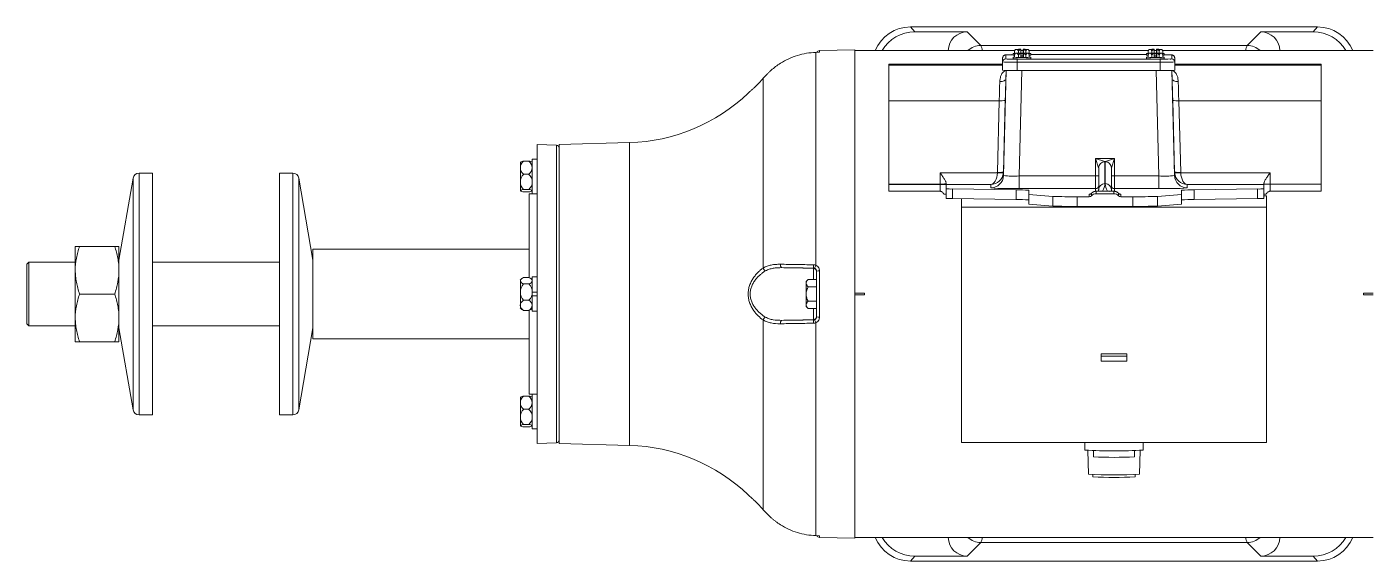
# Paper-space layout '_Top' of a CAD drawing. Header units: inches. Extents: x -21.4 to 21.4, y -5.3 to 5.3.
# Drawn here: x -21.38 to 5.09, y -5.25 to 5.25 of the extents above; entities that cross this region are included whole.
import ezdxf

# ---------------------------------------------------------------- set-up
doc = ezdxf.new("R2010")
doc.units = ezdxf.units.IN
doc.header["$MEASUREMENT"] = 0

psp = doc.layouts.new('_Top')

# ---------------------------------------------------------------- linework, layer by layer
at = {"color": 7, "linetype": 'Continuous', "lineweight": 15}
for p, q in [((-4.003, 5.25), (-3.918, 5.152)), ((4.003, 5.25), (-4.003, 5.25)), ((-3.918, 5.152), (-2.886, 5.152)), ((-2.886, 5.152), (-2.621, 4.886)), ((2.621, 4.886), (2.886, 5.152)), ((3.918, 5.152), (2.886, 5.152)), ((3.918, 5.152), (4.003, 5.25)), ((-5.094, 4.803), (-5.79, 4.785)), ((-5.094, -4.803), (-5.094, 4.803)), ((-1.952, 4.787), (-5.094, 4.787)), ((2.621, 4.886), (-2.621, 4.886)), ((-1.955, 4.781), (-1.952, 4.785)), ((-1.955, 4.781), (-1.955, 4.729)), ((-1.88, 4.778), (-1.88, 4.736)), ((-1.841, 4.81), (-1.835, 4.805)), ((-1.835, 4.801), (-1.835, 4.805)), ((-1.835, 4.731), (-1.835, 4.801)), ((-1.787, 4.787), (-1.835, 4.787)), ((-1.787, 4.81), (-1.787, 4.807)), ((-1.787, 4.81), (-1.781, 4.805)), ((-1.787, 4.807), (-1.787, 4.736)), ((-1.781, 4.801), (-1.781, 4.805)), ((-1.781, 4.801), (-1.781, 4.737)), ((-1.736, 4.778), (-1.736, 4.736)), ((0.673, 4.787), (-1.67, 4.787)), ((-1.667, 4.781), (-1.667, 4.729)), ((0.67, 4.781), (0.673, 4.785)), ((0.67, 4.781), (0.67, 4.729)), ((0.745, 4.778), (0.745, 4.736)), ((0.784, 4.81), (0.79, 4.805)), ((0.79, 4.801), (0.79, 4.805)), ((0.79, 4.731), (0.79, 4.801)), ((0.838, 4.787), (0.79, 4.787)), ((0.838, 4.81), (0.838, 4.807)), ((0.838, 4.81), (0.844, 4.805)), ((0.838, 4.807), (0.838, 4.736)), ((0.844, 4.801), (0.844, 4.805)), ((0.844, 4.801), (0.844, 4.737)), ((0.889, 4.778), (0.889, 4.736)), ((5.094, 4.787), (0.955, 4.787)), ((0.958, 4.781), (0.958, 4.729)), ((-5.79, 4.751), (-5.863, 4.749)), ((-5.863, 0.564), (-5.863, 4.749)), ((-2.19, 4.52), (-4.426, 4.52)), ((-4.426, 2.02), (-4.426, 4.52)), ((-2.19, 4.398), (-2.19, 4.64)), ((-2.13, 4.7), (-2.13, 4.622)), ((-1.985, 4.729), (-1.985, 4.698)), ((-1.985, 4.655), (-1.985, 4.624)), ((-1.941, 4.728), (-1.955, 4.729)), ((-1.955, 4.707), (-1.952, 4.712)), ((-1.955, 4.707), (-1.955, 4.655)), ((-1.88, 4.652), (-1.955, 4.655)), ((-1.904, 4.617), (0.908, 4.617)), ((-1.904, 4.617), (-1.904, 4.392)), ((0.908, 4.556), (-1.904, 4.556)), ((-1.88, 4.704), (-1.88, 4.652)), ((-1.88, 4.652), (-1.736, 4.652)), ((-1.841, 4.737), (-1.835, 4.731)), ((-1.787, 4.736), (-1.835, 4.736)), ((-1.835, 4.728), (-1.835, 4.731)), ((-1.787, 4.731), (-1.835, 4.731)), ((-1.835, 4.657), (-1.835, 4.728)), ((-1.835, 4.726), (-1.787, 4.726)), ((-1.787, 4.663), (-1.835, 4.663)), ((-1.781, 4.657), (-1.835, 4.657)), ((-1.787, 4.737), (-1.787, 4.733)), ((-1.787, 4.737), (-1.781, 4.731)), ((-1.787, 4.736), (-1.787, 4.736)), ((-1.787, 4.733), (-1.787, 4.663)), ((-1.787, 4.663), (-1.781, 4.657)), ((-1.781, 4.728), (-1.781, 4.731)), ((-1.781, 4.728), (-1.781, 4.657)), ((-1.736, 4.704), (-1.736, 4.652)), ((-1.736, 4.652), (-1.667, 4.655)), ((-1.681, 4.728), (-1.667, 4.729)), ((-1.667, 4.707), (-1.667, 4.655)), ((-1.637, 4.698), (-1.637, 4.729)), ((0.64, 4.705), (-1.637, 4.705)), ((-1.637, 4.624), (-1.637, 4.655)), ((0.64, 4.729), (0.64, 4.698)), ((0.64, 4.655), (0.64, 4.624)), ((0.684, 4.728), (0.67, 4.729)), ((0.67, 4.707), (0.673, 4.712)), ((0.67, 4.707), (0.67, 4.655)), ((0.745, 4.652), (0.67, 4.655)), ((0.745, 4.704), (0.745, 4.652)), ((0.745, 4.652), (0.889, 4.652)), ((0.784, 4.737), (0.79, 4.731)), ((0.838, 4.736), (0.79, 4.736)), ((0.79, 4.728), (0.79, 4.731)), ((0.838, 4.731), (0.79, 4.731)), ((0.79, 4.657), (0.79, 4.728)), ((0.79, 4.726), (0.838, 4.726)), ((0.838, 4.663), (0.79, 4.663)), ((0.844, 4.657), (0.79, 4.657)), ((0.838, 4.737), (0.838, 4.733)), ((0.838, 4.737), (0.844, 4.731)), ((0.838, 4.736), (0.838, 4.736)), ((0.838, 4.733), (0.838, 4.663)), ((0.838, 4.663), (0.844, 4.657)), ((0.844, 4.728), (0.844, 4.731)), ((0.844, 4.728), (0.844, 4.657)), ((0.889, 4.704), (0.889, 4.652)), ((0.889, 4.652), (0.958, 4.655)), ((0.908, 4.392), (0.908, 4.617)), ((0.944, 4.728), (0.958, 4.729)), ((0.958, 4.707), (0.958, 4.655)), ((0.988, 4.698), (0.988, 4.729)), ((0.988, 4.624), (0.988, 4.655)), ((1.134, 4.622), (1.134, 4.7)), ((1.194, 4.64), (1.194, 4.398)), ((4.074, 4.52), (1.194, 4.52)), ((4.074, 2.02), (4.074, 4.52)), ((-6.896, 0.511), (-6.896, 4.243)), ((-2.122, 4.394), (-2.126, 4.239)), ((0.908, 4.392), (-1.904, 4.392)), ((1.143, 4.239), (1.139, 4.394)), ((-2.257, 3.8), (-4.426, 3.8)), ((-2.294, 2.392), (-2.257, 3.8)), ((-2.137, 3.804), (-2.174, 2.397)), ((1.191, 2.397), (1.154, 3.804)), ((1.274, 3.8), (1.311, 2.392)), ((4.074, 3.8), (1.274, 3.8)), ((-10.965, 2.926), (-11.345, 2.936)), ((-11.345, -2.936), (-11.345, 2.936)), ((-9.525, 2.976), (-10.907, 2.94)), ((-10.907, -2.94), (-10.907, 2.94)), ((-11.439, 1.97), (-11.439, 2.648)), ((-11.439, 2.648), (-11.345, 2.648)), ((-0.361, 2.018), (-0.361, 2.661)), ((-0.361, 2.661), (-0.302, 2.483)), ((-0.361, 2.661), (-0.183, 2.602)), ((-0.361, 2.661), (0.009, 2.661)), ((-0.17, 2.602), (0.009, 2.661)), ((-0.051, 2.483), (0.009, 2.661)), ((0.009, 2.661), (0.009, 2.018)), ((-11.673, 2.029), (-11.673, 2.591)), ((-11.608, 2.61), (-11.504, 2.61)), ((-3.421, 2.384), (-2.294, 2.384)), ((-3.421, 2.02), (-3.421, 2.384)), ((-2.174, 2.397), (-2.174, 2.328)), ((-0.301, 2.051), (-0.301, 2.481)), ((-0.17, 2.602), (-0.183, 2.602)), ((-0.181, 2.6), (-0.181, 2.17)), ((-0.171, 2.17), (-0.171, 2.6)), ((-0.051, 2.481), (-0.051, 2.051)), ((1.191, 2.328), (1.191, 2.397)), ((1.311, 2.384), (3.069, 2.384)), ((3.069, 2.384), (3.069, 2.02)), ((-19.288, 2.275), (-19.565, 0.662)), ((-18.908, 2.375), (-19.169, 2.375)), ((-18.908, -2.375), (-18.908, 2.375)), ((-16.146, 2.375), (-16.408, 2.375)), ((-16.408, 2.375), (-16.408, -2.375)), ((-15.75, 0.662), (-16.028, 2.275)), ((-11.608, 2.353), (-11.504, 2.353)), ((-4.426, 2.161), (-3.421, 2.161)), ((-3.421, 2.151), (-4.426, 2.151)), ((-3.301, 1.88), (-3.301, 2.179)), ((-2.424, 2.151), (-3.301, 2.151)), ((-2.424, 2.085), (-2.424, 2.151)), ((-1.864, 2.321), (-1.864, 2.072)), ((-1.864, 2.321), (-0.361, 2.321)), ((0.009, 2.321), (0.881, 2.321)), ((0.881, 2.321), (0.881, 2.072)), ((1.441, 2.151), (1.441, 2.085)), ((2.949, 2.151), (1.441, 2.151)), ((2.949, 1.88), (2.949, 2.179)), ((4.074, 2.156), (3.069, 2.156)), ((-11.608, 2.053), (-11.504, 2.053)), ((-11.608, 2.01), (-11.504, 2.01)), ((-11.345, 1.968), (-11.501, 1.968)), ((-11.501, 1.968), (-11.501, 0.32)), ((-11.439, 1.97), (-11.345, 1.97)), ((-3.421, 2.02), (-4.426, 2.02)), ((-1.927, 2.049), (-3.176, 2.065)), ((-3.176, 1.875), (-3.176, 2.065)), ((-3.176, 1.875), (-1.927, 1.859)), ((-3, -2.919), (-3, 1.873)), ((-1.927, 1.859), (-1.927, 2.049)), ((-0.361, 2.072), (-1.864, 2.072)), ((-1.676, 1.768), (-1.676, 2.04)), ((-1.205, 1.919), (-1.676, 1.958)), ((-1.205, 1.729), (-1.205, 1.919)), ((-0.722, 1.721), (-0.722, 1.911)), ((-0.486, 1.911), (-0.722, 1.911)), ((-0.486, 1.911), (-0.486, 1.96)), ((-0.442, 1.931), (-0.442, 1.98)), ((-0.339, 2.019), (-0.354, 2.019)), ((-0.352, 2.019), (-0.352, 1.971)), ((-0.339, 2.019), (-0.352, 2.019)), ((-0.001, 1.971), (-0.352, 1.971)), ((-0.339, 2.019), (-0.339, 2.019)), ((-0.123, 2.021), (-0.23, 2.021)), ((-0.12, 2.021), (-0.088, 2.015)), ((0.001, 2.019), (-0.014, 2.019)), ((-0.001, 2.019), (-0.014, 2.019)), ((-0.014, 2.019), (-0.014, 2.019)), ((-0.001, 1.971), (-0.001, 2.019)), ((0.881, 2.072), (0.009, 2.072)), ((0.089, 1.98), (0.089, 1.931)), ((0.134, 1.96), (0.134, 1.911)), ((0.37, 1.911), (0.134, 1.911)), ((0.37, 1.721), (0.37, 1.911)), ((1.324, 1.958), (0.853, 1.919)), ((0.853, 1.729), (0.853, 1.919)), ((1.324, 1.768), (1.324, 2.04)), ((2.823, 2.065), (1.574, 2.049)), ((1.574, 1.859), (1.574, 2.049)), ((1.574, 1.859), (2.823, 1.875)), ((2.823, 1.875), (2.823, 2.065)), ((2.949, 1.928), (3, 1.928)), ((3, -2.919), (3, 1.928)), ((4.074, 2.02), (3.069, 2.02)), ((3, 1.71), (-3, 1.71)), ((-1.676, 1.768), (-1.205, 1.729)), ((0.37, 1.721), (-0.722, 1.721)), ((0.853, 1.729), (1.324, 1.768)), ((-20.425, 0.937), (-20.425, -0.938)), ((-20.341, 0.937), (-19.649, 0.937)), ((-19.565, 0.937), (-19.565, -0.938)), ((-11.501, 0.879), (-15.75, 0.879)), ((-15.75, -0.879), (-15.75, 0.879)), ((-21.335, 0.625), (-21.375, 0.585)), ((-21.375, -0.585), (-21.375, 0.585)), ((-20.425, 0.625), (-21.335, 0.625)), ((-21.335, 0.625), (-21.335, -0.625)), ((-16.408, 0.625), (-18.908, 0.625)), ((-11.673, -0.281), (-11.673, 0.281)), ((-11.608, 0.322), (-11.504, 0.322)), ((-11.345, 0.34), (-11.439, 0.34)), ((-11.439, -0.34), (-11.439, 0.34)), ((-6.529, 0.518), (-5.906, 0.501)), ((-6.015, 0.285), (-6.053, 0.247)), ((-6.015, 0.285), (-5.848, 0.285)), ((-5.906, 0.285), (-5.906, 0.507)), ((-5.848, -0.447), (-5.848, 0.447)), ((-5.79, 0.453), (-5.79, -0.453)), ((-20.341, 0), (-19.649, 0)), ((-11.608, 0.198), (-11.504, 0.198)), ((-11.439, 0.037), (-11.345, 0.037)), ((-6.053, 0.247), (-6.053, -0.247)), ((-6.015, 0.143), (-5.848, 0.143)), ((-5.094, 0.018), (-4.906, 0.018)), ((-4.906, -0.018), (-4.906, 0.018)), ((4.906, 0.018), (5.094, 0.018)), ((4.906, 0.018), (4.906, -0.018)), ((-11.608, -0.124), (-11.504, -0.124)), ((-11.439, -0.037), (-11.345, -0.037)), ((-6.053, -0.247), (-6.015, -0.285)), ((-6.015, -0.143), (-5.848, -0.143)), ((-5.094, -0.018), (-4.906, -0.018)), ((4.906, -0.018), (5.094, -0.018)), ((-11.608, -0.322), (-11.504, -0.322)), ((-11.501, -0.32), (-11.501, -1.968)), ((-11.439, -0.34), (-11.345, -0.34)), ((-6.896, -4.243), (-6.896, -0.511)), ((-6.529, -0.518), (-5.906, -0.501)), ((-6.015, -0.285), (-5.848, -0.285)), ((-5.906, -0.507), (-5.906, -0.285)), ((-21.375, -0.585), (-21.335, -0.625)), ((-21.335, -0.625), (-20.425, -0.625)), ((-19.565, -0.662), (-19.288, -2.275)), ((-18.908, -0.625), (-16.408, -0.625)), ((-16.028, -2.275), (-15.75, -0.662)), ((-5.863, -4.749), (-5.863, -0.564)), ((-20.341, -0.938), (-19.649, -0.938)), ((-15.75, -0.879), (-11.501, -0.879)), ((0.25, -1.176), (-0.25, -1.176)), ((-0.25, -1.176), (-0.25, -1.319)), ((0.25, -1.222), (-0.25, -1.222)), ((0.25, -1.319), (-0.25, -1.319)), ((0.25, -1.176), (0.25, -1.319)), ((-11.673, -2.591), (-11.673, -2.029)), ((-11.608, -2.01), (-11.504, -2.01)), ((-11.501, -1.968), (-11.345, -1.968)), ((-11.345, -1.97), (-11.439, -1.97)), ((-11.439, -2.648), (-11.439, -1.97)), ((-19.169, -2.375), (-18.908, -2.375)), ((-16.408, -2.375), (-16.146, -2.375)), ((-11.608, -2.267), (-11.504, -2.267)), ((-11.608, -2.567), (-11.504, -2.567)), ((-11.608, -2.61), (-11.504, -2.61)), ((-11.439, -2.648), (-11.345, -2.648)), ((-11.345, -2.936), (-10.965, -2.926)), ((-10.907, -2.94), (-9.525, -2.976)), ((3, -2.919), (-3, -2.919)), ((-0.575, -2.919), (-0.575, -3.069)), ((-0.515, -3.075), (-0.5, -3.542)), ((-0.405, -3.078), (-0.405, -3.199)), ((0.405, -3.199), (0.405, -3.078)), ((0.5, -3.542), (0.515, -3.075)), ((0.575, -3.069), (0.575, -2.919)), ((-0.415, -3.548), (-0.415, -3.592)), ((0.415, -3.592), (0.415, -3.548)), ((-5.863, -4.749), (-5.79, -4.751)), ((-5.79, -4.785), (-5.094, -4.803)), ((-5.094, -4.787), (5.094, -4.787)), ((-2.621, -4.886), (-2.886, -5.152)), ((2.621, -4.886), (-2.621, -4.886)), ((2.886, -5.152), (2.621, -4.886)), ((-3.918, -5.152), (-4.003, -5.25)), ((4.003, -5.25), (-4.003, -5.25)), ((-3.918, -5.152), (-2.886, -5.152)), ((3.918, -5.152), (2.886, -5.152)), ((4.003, -5.25), (3.918, -5.152))]:
    psp.add_line(p, q, dxfattribs=at)
at = {"color": 8, "linetype": 'Continuous', "lineweight": 15}
for p, q in [((-5.79, 4.785), (-5.79, 4.751)), ((-2.19, 4.52), (-4.426, 4.52)), ((-2.19, 4.5), (-4.426, 4.5)), ((0.64, 4.705), (-1.637, 4.705)), ((4.074, 4.52), (1.194, 4.52)), ((4.074, 4.5), (1.194, 4.5)), ((-2.174, 2.328), (-2.12, 4.394)), ((-1.81, 4.392), (-1.864, 2.321)), ((0.881, 2.321), (0.827, 4.392)), ((1.137, 4.394), (1.191, 2.328)), ((-10.965, -2.926), (-10.965, 2.926)), ((-9.525, -2.976), (-9.525, 2.976)), ((-19.288, -2.275), (-19.288, 2.275)), ((-19.169, -2.375), (-19.169, 2.375)), ((-16.146, 2.375), (-16.146, -2.375)), ((-16.028, 2.275), (-16.028, -2.275)), ((-0.128, 2.024), (-0.119, 2.023)), ((-5.79, -4.751), (-5.79, -4.785))]:
    psp.add_line(p, q, dxfattribs=at)
at = {"color": 7, "linetype": 'Continuous', "lineweight": 15, "flags": 128}
for points in [[(-1.921, 4.809), (-1.927, 4.809), (-1.932, 4.808), (-1.935, 4.808), (-1.936, 4.808), (-1.934, 4.807), (-1.931, 4.807), (-1.925, 4.806), (-1.918, 4.806)], [(-1.701, 4.806), (-1.694, 4.807), (-1.69, 4.807), (-1.687, 4.807), (-1.686, 4.808), (-1.687, 4.808), (-1.691, 4.808), (-1.697, 4.809), (-1.704, 4.809)], [(0.704, 4.809), (0.698, 4.809), (0.693, 4.808), (0.69, 4.808), (0.689, 4.808), (0.691, 4.807), (0.694, 4.807), (0.7, 4.806), (0.707, 4.806)], [(0.924, 4.806), (0.931, 4.807), (0.935, 4.807), (0.938, 4.807), (0.939, 4.808), (0.938, 4.808), (0.934, 4.808), (0.928, 4.809), (0.921, 4.809)], [(-2.19, 4.64), (-2.189, 4.651), (-2.188, 4.655)], [(-1.942, 4.726), (-1.955, 4.726), (-1.977, 4.727), (-1.985, 4.728), (-1.979, 4.73), (-1.959, 4.731), (-1.955, 4.731)], [(-1.637, 4.655), (-1.643, 4.654), (-1.663, 4.653), (-1.694, 4.652), (-1.735, 4.652), (-1.782, 4.651), (-1.832, 4.651), (-1.88, 4.651), (-1.922, 4.652), (-1.955, 4.653), (-1.977, 4.654), (-1.985, 4.655), (-1.979, 4.656), (-1.959, 4.657), (-1.955, 4.657)], [(-1.921, 4.735), (-1.927, 4.735), (-1.932, 4.735), (-1.935, 4.734), (-1.936, 4.734), (-1.934, 4.734), (-1.931, 4.733), (-1.925, 4.733), (-1.918, 4.733)], [(-1.787, 4.725), (-1.832, 4.725), (-1.835, 4.725)], [(-1.787, 4.694), (-1.832, 4.694), (-1.835, 4.694)], [(-1.701, 4.733), (-1.694, 4.733), (-1.69, 4.733), (-1.687, 4.734), (-1.686, 4.734), (-1.687, 4.734), (-1.691, 4.735), (-1.697, 4.735), (-1.704, 4.735)], [(-1.667, 4.731), (-1.645, 4.73), (-1.637, 4.729)], [(-1.667, 4.657), (-1.645, 4.656), (-1.637, 4.655)], [(0.683, 4.726), (0.67, 4.726), (0.648, 4.727), (0.64, 4.728), (0.646, 4.73), (0.666, 4.731), (0.67, 4.731)], [(0.988, 4.655), (0.982, 4.654), (0.962, 4.653), (0.931, 4.652), (0.89, 4.652), (0.843, 4.651), (0.793, 4.651), (0.745, 4.651), (0.703, 4.652), (0.67, 4.653), (0.648, 4.654), (0.64, 4.655), (0.646, 4.656), (0.666, 4.657), (0.67, 4.657)], [(0.704, 4.735), (0.698, 4.735), (0.693, 4.735), (0.69, 4.734), (0.689, 4.734), (0.691, 4.734), (0.694, 4.733), (0.7, 4.733), (0.707, 4.733)], [(0.838, 4.725), (0.793, 4.725), (0.79, 4.725)], [(0.838, 4.694), (0.793, 4.694), (0.79, 4.694)], [(0.924, 4.733), (0.931, 4.733), (0.935, 4.733), (0.938, 4.734), (0.939, 4.734), (0.938, 4.734), (0.934, 4.735), (0.928, 4.735), (0.921, 4.735)], [(0.958, 4.731), (0.98, 4.73), (0.988, 4.729)], [(0.958, 4.657), (0.98, 4.656), (0.988, 4.655)], [(-2.126, 4.239), (-2.128, 4.226), (-2.136, 4.213), (-2.147, 4.202), (-2.162, 4.192), (-2.18, 4.184), (-2.2, 4.178), (-2.223, 4.175), (-2.246, 4.174)], [(-2.126, 4.239), (-2.128, 4.139), (-2.131, 4.032), (-2.134, 3.919), (-2.137, 3.804)], [(1.154, 3.804), (1.151, 3.919), (1.148, 4.032), (1.146, 4.139), (1.143, 4.239)], [(1.143, 4.239), (1.146, 4.226), (1.153, 4.213), (1.164, 4.202), (1.179, 4.192), (1.197, 4.184), (1.217, 4.178), (1.24, 4.175), (1.263, 4.174)], [(-2.257, 3.8), (-2.253, 3.931), (-2.249, 4.058), (-2.246, 4.174)], [(1.263, 4.174), (1.266, 4.058), (1.27, 3.931), (1.274, 3.8)], [(-2.294, 2.384), (-2.299, 2.339), (-2.307, 2.295), (-2.32, 2.255), (-2.336, 2.22), (-2.355, 2.191), (-2.377, 2.17), (-2.4, 2.156), (-2.424, 2.151)], [(1.311, 2.384), (1.316, 2.339), (1.324, 2.295), (1.337, 2.255), (1.353, 2.22), (1.372, 2.191), (1.394, 2.17), (1.417, 2.156), (1.441, 2.151)], [(-6.559, 0.584), (-6.559, 0.572), (-6.558, 0.56), (-6.555, 0.548), (-6.552, 0.538), (-6.547, 0.53), (-6.541, 0.524), (-6.535, 0.519), (-6.529, 0.518)], [(-6.529, -0.518), (-6.535, -0.519), (-6.541, -0.524), (-6.547, -0.53), (-6.552, -0.538), (-6.555, -0.548), (-6.558, -0.56), (-6.559, -0.572), (-6.559, -0.584)]]:
    psp.add_lwpolyline(points, dxfattribs=at)
at = {"color": 8, "linetype": 'Continuous', "lineweight": 15, "flags": 128}
psp.add_lwpolyline([(-0.248, 2.022), (-0.238, 2.023), (-0.225, 2.024)], dxfattribs=at)
at = {"color": 7, "linetype": 'Continuous', "lineweight": 15}
for centre, radius, start, end in [((-4.004, 4.504), 0.746, 89.9455, 157.7361), ((-3.919, 4.405), 0.746, 89.9441, 149.2849), ((-2.887, 4.779), 0.373, 89.9242, 178.7723), ((2.887, 4.779), 0.373, 1.2277, 90.0758), ((3.919, 4.405), 0.746, 30.7151, 90.0559), ((4.004, 4.504), 0.746, 22.262, 90.0563), ((-5.788, 4.725), 0.06, 91.5, 155.7356), ((-1.915, 4.761), 0.0448, 94.0014, 154.7915), ((-1.811, 4.698), 0.167, 138.6402, 148.2078), ((-1.836, 2.147), 2.663, 90.0985, 91.8185), ((-1.925, 4.758), 0.0491, 24.3432, 81.4406), ((-1.832, 7.747), 2.942, 268.3216, 269.9291), ((-1.808, 4.695), 0.11, 104.2353, 131.0178), ((-1.79, 1.868), 2.942, 88.3216, 89.9291), ((-1.786, 7.468), 2.663, 270.0985, 271.8185), ((-1.808, 4.695), 0.11, 49.0147, 75.8179), ((-1.693, 4.761), 0.0461, 100.1319, 158.361), ((-1.705, 4.765), 0.0416, 22.3482, 84.8409), ((-1.811, 4.698), 0.167, 30.4209, 41.3598), ((0.71, 4.761), 0.0448, 94.0014, 154.7915), ((0.814, 4.698), 0.167, 138.6402, 148.2078), ((0.789, 2.147), 2.663, 90.0985, 91.8185), ((0.7, 4.758), 0.0491, 24.3432, 81.4406), ((0.793, 7.747), 2.942, 268.3216, 269.9291), ((0.817, 4.695), 0.11, 104.2353, 131.0178), ((0.835, 1.868), 2.942, 88.3216, 89.9291), ((0.839, 7.468), 2.663, 270.0985, 271.8185), ((0.817, 4.695), 0.11, 49.0147, 75.8179), ((0.932, 4.761), 0.0461, 100.1319, 158.361), ((0.92, 4.765), 0.0416, 22.3482, 84.8409), ((0.814, 4.698), 0.167, 30.4209, 41.3598), ((-2.13, 4.562), 0.06, 89.9932, 179.9932), ((-1.976, 7.838), 3.283, 266.2535, 271.2472), ((-1.918, 11.948), 7.331, 268.8078, 270.1023), ((-1.964, 4.779), 0.084, 255.7098, 276.1205), ((-1.811, 7.671), 3.052, 266.7314, 273.2686), ((-1.915, 4.688), 0.0448, 94.0014, 154.7915), ((-1.811, 4.624), 0.167, 138.6402, 148.2078), ((-1.836, 2.073), 2.663, 90.0985, 91.8185), ((-1.925, 4.684), 0.0491, 24.3432, 81.4406), ((-1.832, 7.673), 2.942, 268.3216, 269.9291), ((-1.808, 4.621), 0.11, 104.2353, 131.0178), ((-1.79, 1.795), 2.942, 88.3216, 89.9291), ((-1.786, 7.394), 2.663, 270.0985, 271.8185), ((-1.808, 4.621), 0.11, 49.0147, 75.8179), ((-1.693, 4.687), 0.0461, 100.1319, 158.361), ((-1.705, 4.691), 0.0416, 22.3482, 84.8409), ((-1.811, 4.624), 0.167, 30.4209, 41.3598), ((-1.676, 5.013), 0.287, 269.2181, 277.7061), ((-1.669, 4.932), 0.237, 270.4761, 277.6936), ((0.661, 4.779), 0.084, 255.7098, 276.1205), ((0.814, 7.671), 3.052, 266.7314, 273.2686), ((0.71, 4.688), 0.0448, 94.0014, 154.7915), ((0.814, 4.624), 0.167, 138.6402, 148.2078), ((0.789, 2.073), 2.663, 90.0985, 91.8185), ((0.7, 4.684), 0.0491, 24.3432, 81.4406), ((0.793, 7.673), 2.942, 268.3216, 269.9291), ((0.817, 4.621), 0.11, 104.2353, 131.0178), ((0.835, 1.795), 2.942, 88.3216, 89.9291), ((0.839, 7.394), 2.663, 270.0985, 271.8185), ((0.817, 4.621), 0.11, 49.0147, 75.8179), ((0.932, 4.687), 0.0461, 100.1319, 158.361), ((0.934, 10.253), 5.636, 269.7346, 271.7565), ((0.979, 7.838), 3.283, 268.7528, 273.7465), ((0.92, 4.691), 0.0416, 22.3482, 84.8409), ((0.814, 4.624), 0.167, 30.4209, 41.3598), ((0.949, 5.013), 0.287, 269.2181, 277.7061), ((0.956, 4.932), 0.237, 270.4761, 277.6936), ((1.134, 4.64), 0.06, 0.0068, 90.0068), ((1.134, 4.562), 0.06, 0.0068, 90.0068), ((-1.976, 7.674), 3.283, 266.2535, 271.2472), ((0.979, 7.674), 3.283, 268.7528, 273.7465), ((-9.617, 6.475), 3.5, 271.5, 313.822), ((-2.215, 4.263), 0.465, 264.8345, 279.6606), ((1.232, 4.263), 0.465, 260.3394, 275.1655), ((-10.967, 2.866), 0.06, 0, 88.5), ((-11.505, 2.477), 0.168, 127.7187, 178.5003), ((-11.439, 2.31), 0.366, 129.2258, 129.8306), ((-11.505, 2.486), 0.168, 181.4997, 232.2813), ((-11.605, 2.472), 0.138, 91.2885, 118.2756), ((-11.607, 2.477), 0.168, 1.4997, 52.2813), ((-11.507, 2.472), 0.138, 61.7244, 88.7115), ((-11.607, 2.486), 0.168, 307.7187, 358.5003), ((-11.673, 2.31), 0.366, 50.1694, 50.7742), ((-2.252, 2.856), 0.465, 264.8345, 279.6606), ((-2.424, 2.396), 0.13, 355.0083, 358.5025), ((-2.225, 2.845), 0.466, 261.3754, 276.1253), ((-2.424, 2.404), 0.25, 355.0038, 358.5011), ((-0.181, 2.481), 0.121, 90.8362, 179.1632), ((-0.309, 2.481), 0.00714, 0.1792, 18.9252), ((-0.182, 2.48), 0.12, 89.8297, 179.8287), ((-0.185, 2.6), 0.00318, 4.1403, 50.6503), ((-0.168, 2.6), 0.00318, 129.3497, 175.8597), ((-0.171, 2.48), 0.12, 0.1713, 90.1703), ((-0.172, 2.481), 0.121, 0.8368, 89.1638), ((-0.044, 2.481), 0.00714, 161.0748, 179.8208), ((1.441, 2.404), 0.25, 181.4989, 184.9962), ((1.269, 2.856), 0.465, 260.3394, 275.1655), ((1.242, 2.845), 0.466, 263.8747, 278.6246), ((1.441, 2.396), 0.13, 181.4975, 184.9917), ((-19.169, 2.255), 0.12, 90, 170.2382), ((-16.146, 2.255), 0.12, 9.7618, 90), ((-11.465, 2.201), 0.208, 133.3885, 179.5925), ((-11.465, 2.204), 0.208, 180.4075, 226.6115), ((-11.647, 2.201), 0.208, 0.4075, 46.6115), ((-11.647, 2.204), 0.208, 313.3885, 359.5925), ((-3.392, 2.626), 0.466, 266.321, 281.1632), ((-3.391, 0.773), 1.378, 86.2535, 91.2472), ((-2.427, 2.404), 0.253, 270.7616, 354.9275), ((-2.424, 2.335), 0.25, 269.9934, 358.4929), ((-1.98, 4.128), 1.811, 263.8403, 273.6605), ((-0.346, 5.758), 3.437, 269.7499, 270.7502), ((-0.361, 2.132), 0.06, 269.9932, 359.9932), ((-0.182, 2.05), 0.12, 89.8297, 179.8287), ((-0.441, 2.168), 0.26, 326.4086, 0.577), ((0.088, 2.168), 0.26, 179.423, 213.5914), ((-0.171, 2.05), 0.12, 0.1713, 90.1703), ((-0.006, 5.758), 3.437, 269.2498, 270.2501), ((0.009, 2.132), 0.06, 180.0068, 270.0068), ((0.997, 4.128), 1.811, 266.3395, 276.1597), ((1.441, 2.335), 0.25, 181.5071, 270.0066), ((1.444, 2.404), 0.253, 185.0725, 269.2384), ((3.039, 3.532), 1.376, 266.2494, 271.2486), ((-11.614, 1.961), 0.0918, 86.146, 130.057), ((-11.614, 2.102), 0.0918, 229.943, 273.854), ((-11.439, 2.31), 0.366, 230.1694, 230.7742), ((-11.498, 1.961), 0.0918, 49.943, 93.854), ((-11.498, 2.102), 0.0918, 266.146, 310.057), ((-11.673, 2.31), 0.366, 309.2258, 309.8306), ((-3.339, 1.623), 0.342, 83.6315, 91.1597), ((-3.198, 3.152), 1.088, 264.5375, 271.1387), ((-3.198, 2.963), 1.088, 264.5375, 271.1387), ((-2.004, 8.496), 6.425, 266.253, 271.2478), ((-1.884, -0.126), 2.175, 84.5375, 91.1387), ((-1.884, -0.316), 2.175, 84.5375, 91.1387), ((-0.805, 11.401), 9.49, 267.5828, 270.4993), ((-0.486, 2.02), 0.06, 269.9986, 318.1809), ((-0.486, 1.971), 0.06, 269.9986, 318.1809), ((-0.352, 1.851), 0.12, 89.9986, 138.1809), ((-0.001, 1.851), 0.12, 41.8191, 90.0014), ((0.134, 2.02), 0.06, 221.8191, 270.0014), ((0.134, 1.971), 0.06, 221.8191, 270.0014), ((0.452, 11.401), 9.49, 269.5007, 272.4172), ((1.021, 8.496), 6.425, 268.7522, 273.747), ((1.531, -0.126), 2.175, 88.8613, 95.4625), ((1.531, -0.316), 2.175, 88.8613, 95.4625), ((2.845, 3.152), 1.088, 268.8613, 275.4625), ((2.845, 2.963), 1.088, 268.8613, 275.4625), ((2.987, 1.623), 0.342, 88.8403, 96.3685), ((-0.805, 11.211), 9.49, 267.5828, 270.4993), ((0.452, 11.211), 9.49, 269.5007, 272.4172), ((-5.613, 0.549), 0.297, 175.1911, 188.1931), ((-5.632, 0.449), 0.259, 153.4461, 168.1118), ((-11.591, 0.239), 0.0846, 101.4229, 165.6252), ((-11.439, 0), 0.366, 123.8084, 129.8306), ((-11.521, 0.239), 0.0846, 14.3748, 78.5771), ((-11.673, 0), 0.366, 50.1694, 56.1916), ((-6.818, 0.527), 0.0795, 191.6283, 245.6606), ((-5.908, 0.441), 0.06, 0.0095, 88.5102), ((-5.804, 0.295), 0.158, 84.8363, 106.2577), ((-11.591, 0.281), 0.0846, 194.3748, 258.5771), ((-11.442, 0.037), 0.231, 135.8891, 179.9595), ((-11.442, 0.037), 0.231, 180.0405, 224.1109), ((-11.521, 0.281), 0.0846, 281.4229, 345.6252), ((-11.67, 0.037), 0.231, 0.0405, 44.1109), ((-11.67, 0.037), 0.231, 315.8891, 359.9595), ((-11.551, -0.232), 0.123, 117.7085, 175.4692), ((-11.551, -0.213), 0.123, 184.5308, 242.2915), ((-11.561, -0.232), 0.123, 4.5308, 62.2915), ((-11.561, -0.213), 0.123, 297.7085, 355.4692), ((-11.439, 0), 0.366, 230.1694, 236.1916), ((-11.543, -0.152), 0.182, 236.8188, 249.0125), ((-11.569, -0.152), 0.182, 290.9875, 303.1812), ((-11.673, 0), 0.366, 303.8084, 309.8306), ((-6.818, -0.527), 0.0795, 114.3394, 168.3717), ((-5.613, -0.549), 0.297, 171.8069, 184.8089), ((-5.908, -0.441), 0.06, 271.4898, 359.9905), ((-5.632, -0.449), 0.259, 191.8882, 206.5539), ((-5.804, -0.295), 0.158, 253.7423, 275.1637), ((-11.505, -2.143), 0.168, 127.7187, 178.5003), ((-11.439, -2.31), 0.366, 129.2258, 129.8306), ((-11.605, -2.148), 0.138, 91.2885, 118.2756), ((-11.607, -2.143), 0.168, 1.4997, 52.2813), ((-11.507, -2.148), 0.138, 61.7244, 88.7115), ((-11.673, -2.31), 0.366, 50.1694, 50.7742), ((-19.169, -2.255), 0.12, 189.7618, 270), ((-16.146, -2.255), 0.12, 270, 350.2382), ((-11.505, -2.134), 0.168, 181.4997, 232.2813), ((-11.465, -2.419), 0.208, 133.3885, 179.5925), ((-11.607, -2.134), 0.168, 307.7187, 358.5003), ((-11.647, -2.419), 0.208, 0.4075, 46.6115), ((-11.465, -2.416), 0.208, 180.4075, 226.6115), ((-11.614, -2.659), 0.0918, 86.146, 130.057), ((-11.614, -2.518), 0.0918, 229.943, 273.854), ((-11.439, -2.31), 0.366, 230.1694, 230.7742), ((-11.647, -2.416), 0.208, 313.3885, 359.5925), ((-11.498, -2.659), 0.0918, 49.943, 93.854), ((-11.498, -2.518), 0.0918, 266.146, 310.057), ((-11.673, -2.31), 0.366, 309.2258, 309.8306), ((-10.967, -2.866), 0.06, 271.5, 0), ((-9.617, -6.475), 3.5, 46.1779, 88.5), ((0, 7.532), 10.617, 266.8954, 273.1046), ((0, 4.048), 7.259, 266.8014, 273.1986), ((0, 5.254), 8.811, 266.7472, 273.2536), ((0, 3.367), 6.972, 266.5874, 273.4126), ((-5.788, -4.725), 0.06, 203.9422, 268.5), ((-4.004, -4.504), 0.746, 202.262, 270.0563), ((-3.919, -4.405), 0.746, 210.7151, 270.0559), ((-2.887, -4.779), 0.373, 181.2277, 270.0758), ((2.887, -4.779), 0.373, 269.9242, 358.7723), ((3.919, -4.405), 0.746, 269.9441, 329.2849), ((4.004, -4.504), 0.746, 269.9455, 337.7361)]:
    psp.add_arc(centre, radius, start, end, dxfattribs=at)
at = {"color": 8, "linetype": 'Continuous', "lineweight": 15}
for centre, radius, start, end in [((-2.618, 4.51), 0.376, 90.4848, 132.6585), ((-2.891, 4.748), 0.304, 7.2962, 27.0694), ((2.891, 4.748), 0.304, 152.9306, 172.7038), ((2.618, 4.51), 0.376, 47.3415, 89.5152), ((-2.13, 4.64), 0.06, 89.9959, 165.3191), ((-2.014, 3.311), 1.394, 88.8197, 94.807), ((-2.077, 5.038), 0.42, 262.6887, 270.9528), ((1.001, 2.798), 1.906, 86.0063, 90.3416), ((1.107, 4.77), 0.151, 269.752, 280.1156), ((-0.478, 1.914), 0.0469, 90.9997, 100.6608), ((-0.479, 2.051), 0.178, 349.8241, 0.0779), ((0.126, 2.051), 0.178, 179.9224, 190.155), ((0.125, 1.913), 0.0481, 79.4028, 89.1382), ((-2.618, -4.51), 0.376, 227.3415, 269.5152), ((-2.891, -4.748), 0.304, 332.9306, 352.7038), ((2.891, -4.748), 0.304, 187.2962, 207.0694), ((2.618, -4.51), 0.376, 270.4848, 312.6585)]:
    psp.add_arc(centre, radius, start, end, dxfattribs=at)
at = {"color": 7, "linetype": 'Continuous', "lineweight": 15}
for points, knots in [([(-6.559, 4.535), (-6.624, 4.494), (-6.684, 4.449), (-6.755, 4.387), (-6.769, 4.375), (-6.796, 4.349), (-6.809, 4.336), (-6.848, 4.297), (-6.873, 4.27), (-6.896, 4.243)], [0, 0, 0, 0, 0.5, 0.5, 0.625, 0.625, 0.75, 0.75, 1, 1, 1, 1]), ([(-5.863, 4.749), (-5.925, 4.747), (-5.986, 4.741), (-6.106, 4.721), (-6.165, 4.707), (-6.282, 4.672), (-6.34, 4.65), (-6.453, 4.598), (-6.507, 4.568), (-6.559, 4.535)], [0, 0, 0, 0, 0.25, 0.25, 0.5, 0.5, 0.75, 0.75, 1, 1, 1, 1]), ([(-1.985, 4.704), (-2.001, 4.704), (-2.033, 4.704), (-2.074, 4.703), (-2.106, 4.702), (-2.125, 4.701), (-2.135, 4.7), (-2.144, 4.699), (-2.155, 4.695), (-2.168, 4.687), (-2.182, 4.674), (-2.186, 4.661), (-2.188, 4.655)], [0, 0, 0, 0, 0.159766, 0.323271, 0.487717, 0.655194, 0.751782, 0.793256, 0.829711, 0.876208, 0.93925, 1, 1, 1, 1]), ([(1.194, 4.64), (1.193, 4.648), (1.191, 4.662), (1.181, 4.678), (1.17, 4.688), (1.16, 4.694), (1.151, 4.697), (1.145, 4.699), (1.139, 4.7), (1.132, 4.701), (1.119, 4.702), (1.093, 4.703), (1.056, 4.703), (1.02, 4.704), (0.996, 4.704), (0.989, 4.704)], [0, 0, 0, 0, 0.070377, 0.121779, 0.16506, 0.201884, 0.231663, 0.256207, 0.285473, 0.340651, 0.465776, 0.618965, 0.780726, 0.938649, 1, 1, 1, 1]), ([(-6.896, 4.243), (-6.924, 4.211), (-6.981, 4.146), (-7.053, 4.075), (-7.109, 4.023), (-7.157, 3.981), (-7.186, 3.956), (-7.195, 3.948), (-7.194, 3.95), (-7.194, 3.95)], [0, 0, 0, 0, 0.20313, 0.412249, 0.542611, 0.675719, 0.881655, 0.984373, 1, 1, 1, 1]), ([(-3.301, 2.179), (-3.301, 2.185), (-3.303, 2.191), (-3.307, 2.205), (-3.31, 2.212), (-3.318, 2.228), (-3.323, 2.236), (-3.333, 2.253), (-3.338, 2.262), (-3.355, 2.289), (-3.368, 2.307), (-3.388, 2.336), (-3.394, 2.345), (-3.404, 2.36), (-3.408, 2.365), (-3.415, 2.375), (-3.418, 2.38), (-3.421, 2.384)], [0, 0, 0, 0, 0.125, 0.125, 0.25, 0.25, 0.375, 0.375, 0.5, 0.5, 0.75, 0.75, 0.875, 0.875, 0.9375, 0.9375, 1, 1, 1, 1]), ([(2.949, 2.179), (2.949, 2.185), (2.95, 2.191), (2.954, 2.205), (2.958, 2.212), (2.965, 2.228), (2.97, 2.236), (2.98, 2.253), (2.985, 2.262), (3.003, 2.289), (3.015, 2.307), (3.035, 2.336), (3.041, 2.345), (3.052, 2.36), (3.055, 2.365), (3.062, 2.375), (3.065, 2.38), (3.069, 2.384)], [0, 0, 0, 0, 0.125, 0.125, 0.25, 0.25, 0.375, 0.375, 0.5, 0.5, 0.75, 0.75, 0.875, 0.875, 0.9375, 0.9375, 1, 1, 1, 1]), ([(-3.346, 1.965), (-3.35, 1.972), (-3.355, 1.979), (-3.365, 1.991), (-3.37, 1.997), (-3.379, 2.005), (-3.383, 2.007), (-3.389, 2.012), (-3.393, 2.014), (-3.401, 2.017), (-3.405, 2.018), (-3.413, 2.02), (-3.417, 2.02), (-3.421, 2.02)], [0, 0, 0, 0, 0.25, 0.25, 0.5, 0.5, 0.625, 0.625, 0.75, 0.75, 0.875, 0.875, 1, 1, 1, 1]), ([(-0.444, 1.978), (-0.446, 1.976), (-0.45, 1.971), (-0.459, 1.966), (-0.468, 1.963), (-0.474, 1.961), (-0.477, 1.961), (-0.478, 1.961), (-0.478, 1.961), (-0.478, 1.961)], [0, 0, 0, 0, 0.15802, 0.407621, 0.607644, 0.740807, 0.823634, 0.903722, 1, 1, 1, 1]), ([(-0.442, 1.98), (-0.441, 1.981), (-0.44, 1.982), (-0.438, 1.984), (-0.437, 1.985), (-0.434, 1.988), (-0.432, 1.99), (-0.428, 1.993), (-0.426, 1.995), (-0.422, 1.998), (-0.42, 1.999), (-0.416, 2.002), (-0.414, 2.003), (-0.411, 2.005), (-0.409, 2.006), (-0.405, 2.008), (-0.403, 2.009), (-0.399, 2.01), (-0.397, 2.011), (-0.393, 2.013), (-0.391, 2.013), (-0.388, 2.014), (-0.386, 2.015), (-0.382, 2.016), (-0.38, 2.016), (-0.377, 2.017), (-0.375, 2.017), (-0.37, 2.018), (-0.366, 2.019), (-0.359, 2.019), (-0.356, 2.019), (-0.352, 2.019)], [0, 0, 0, 0, 0.035288, 0.035288, 0.070576, 0.070576, 0.141152, 0.141152, 0.211727, 0.211727, 0.282303, 0.282303, 0.344593, 0.344593, 0.406882, 0.406882, 0.469171, 0.469171, 0.531461, 0.531461, 0.590959, 0.590959, 0.650457, 0.650457, 0.709955, 0.709955, 0.769453, 0.769453, 0.884727, 0.884727, 1, 1, 1, 1]), ([(-0.233, 2.021), (-0.235, 2.021), (-0.237, 2.021), (-0.243, 2.02), (-0.246, 2.02), (-0.253, 2.02), (-0.257, 2.02), (-0.265, 2.02), (-0.269, 2.02), (-0.279, 2.02), (-0.284, 2.019), (-0.294, 2.019), (-0.3, 2.019), (-0.316, 2.019), (-0.327, 2.019), (-0.339, 2.019)], [0, 0, 0, 0, 0.125, 0.125, 0.25, 0.25, 0.375, 0.375, 0.5, 0.5, 0.625, 0.625, 0.75, 0.75, 1, 1, 1, 1]), ([(-0.014, 2.019), (-0.025, 2.019), (-0.037, 2.019), (-0.053, 2.019), (-0.059, 2.019), (-0.069, 2.019), (-0.074, 2.02), (-0.083, 2.02), (-0.088, 2.02), (-0.096, 2.02), (-0.1, 2.02), (-0.107, 2.02), (-0.11, 2.02), (-0.115, 2.021), (-0.118, 2.021), (-0.12, 2.021)], [0, 0, 0, 0, 0.25, 0.25, 0.375, 0.375, 0.5, 0.5, 0.625, 0.625, 0.75, 0.75, 0.875, 0.875, 1, 1, 1, 1]), ([(-0.001, 2.019), (0.003, 2.019), (0.006, 2.019), (0.013, 2.019), (0.017, 2.018), (0.022, 2.017), (0.024, 2.017), (0.028, 2.016), (0.029, 2.016), (0.033, 2.015), (0.035, 2.014), (0.039, 2.013), (0.04, 2.013), (0.044, 2.011), (0.046, 2.01), (0.05, 2.009), (0.052, 2.008), (0.056, 2.006), (0.058, 2.005), (0.061, 2.003), (0.063, 2.002), (0.067, 1.999), (0.069, 1.998), (0.073, 1.995), (0.075, 1.993), (0.079, 1.99), (0.081, 1.988), (0.084, 1.985), (0.085, 1.984), (0.087, 1.982), (0.088, 1.981), (0.089, 1.98)], [0, 0, 0, 0, 0.115273, 0.115273, 0.230547, 0.230547, 0.290045, 0.290045, 0.349543, 0.349543, 0.409041, 0.409041, 0.468539, 0.468539, 0.530829, 0.530829, 0.593118, 0.593118, 0.655407, 0.655407, 0.717697, 0.717697, 0.788273, 0.788273, 0.858848, 0.858848, 0.929424, 0.929424, 0.964712, 0.964712, 1, 1, 1, 1]), ([(0.125, 1.961), (0.126, 1.961), (0.126, 1.961), (0.125, 1.961), (0.122, 1.961), (0.117, 1.962), (0.106, 1.966), (0.095, 1.973), (0.09, 1.98), (0.089, 1.981)], [0, 0, 0, 0, 0.018336, 0.137019, 0.218833, 0.315175, 0.51848, 0.866966, 1, 1, 1, 1]), ([(3.069, 2.02), (3.064, 2.02), (3.06, 2.02), (3.052, 2.018), (3.048, 2.017), (3.036, 2.012), (3.03, 2.007), (3.017, 1.997), (3.012, 1.991), (3.002, 1.979), (2.997, 1.972), (2.993, 1.965)], [0, 0, 0, 0, 0.125, 0.125, 0.25, 0.25, 0.5, 0.5, 0.75, 0.75, 1, 1, 1, 1]), ([(-20.341, 0.937), (-20.366, 0.861), (-20.387, 0.784), (-20.417, 0.627), (-20.425, 0.549), (-20.425, 0.469)], [0, 0, 0, 0, 0.5, 0.5, 1, 1, 1, 1]), ([(-20.425, 0.937), (-20.425, 0.937), (-20.423, 0.937), (-20.415, 0.937), (-20.409, 0.937), (-20.387, 0.937), (-20.366, 0.937), (-20.341, 0.937)], [0, 0, 0, 0, 0.25, 0.25, 0.5, 0.5, 1, 1, 1, 1]), ([(-19.565, 0.469), (-19.565, 0.489), (-19.566, 0.509), (-19.568, 0.548), (-19.569, 0.568), (-19.575, 0.628), (-19.58, 0.667), (-19.602, 0.784), (-19.623, 0.861), (-19.649, 0.937)], [0, 0, 0, 0, 0.125, 0.125, 0.25, 0.25, 0.5, 0.5, 1, 1, 1, 1]), ([(-19.565, 0.937), (-19.565, 0.937), (-19.566, 0.937), (-19.568, 0.937), (-19.569, 0.937), (-19.575, 0.937), (-19.581, 0.937), (-19.603, 0.937), (-19.624, 0.937), (-19.649, 0.937)], [0, 0, 0, 0, 0.125, 0.125, 0.25, 0.25, 0.5, 0.5, 1, 1, 1, 1]), ([(-6.896, 0.511), (-6.873, 0.526), (-6.848, 0.538), (-6.797, 0.557), (-6.77, 0.564), (-6.728, 0.572), (-6.713, 0.575), (-6.684, 0.579), (-6.669, 0.58), (-6.623, 0.583), (-6.591, 0.584), (-6.559, 0.584)], [0, 0, 0, 0, 0.25, 0.25, 0.5, 0.5, 0.625, 0.625, 0.75, 0.75, 1, 1, 1, 1]), ([(-6.559, 0.584), (-6.51, 0.584), (-6.46, 0.583), (-6.356, 0.582), (-6.303, 0.581), (-6.221, 0.58), (-6.194, 0.58), (-6.138, 0.579), (-6.109, 0.578), (-6.024, 0.576), (-5.966, 0.575), (-5.908, 0.574)], [0, 0, 0, 0, 0.25, 0.25, 0.5, 0.5, 0.625, 0.625, 0.75, 0.75, 1, 1, 1, 1]), ([(-5.863, 0.564), (-5.852, 0.56), (-5.842, 0.553), (-5.828, 0.542), (-5.824, 0.538), (-5.816, 0.529), (-5.813, 0.524), (-5.806, 0.515), (-5.803, 0.509), (-5.798, 0.499), (-5.796, 0.493), (-5.791, 0.476), (-5.79, 0.465), (-5.79, 0.453)], [0, 0, 0, 0, 0.25, 0.25, 0.375, 0.375, 0.5, 0.5, 0.625, 0.625, 0.75, 0.75, 1, 1, 1, 1]), ([(-20.425, 0.469), (-20.425, 0.449), (-20.424, 0.429), (-20.422, 0.389), (-20.421, 0.369), (-20.415, 0.31), (-20.409, 0.271), (-20.387, 0.154), (-20.366, 0.076), (-20.341, 0)], [0, 0, 0, 0, 0.125, 0.125, 0.25, 0.25, 0.5, 0.5, 1, 1, 1, 1]), ([(-19.649, 0), (-19.623, 0.077), (-19.602, 0.154), (-19.573, 0.31), (-19.565, 0.389), (-19.565, 0.469)], [0, 0, 0, 0, 0.5, 0.5, 1, 1, 1, 1]), ([(-6.896, -0.511), (-6.931, -0.488), (-6.965, -0.461), (-7.015, -0.412), (-7.031, -0.394), (-7.055, -0.366), (-7.063, -0.356), (-7.078, -0.335), (-7.086, -0.325), (-7.107, -0.293), (-7.121, -0.27), (-7.145, -0.222), (-7.156, -0.196), (-7.174, -0.143), (-7.182, -0.116), (-7.189, -0.073), (-7.191, -0.058), (-7.194, -0.029), (-7.195, 0), (-7.194, 0.029), (-7.191, 0.058), (-7.189, 0.072), (-7.182, 0.115), (-7.175, 0.142), (-7.161, 0.183), (-7.156, 0.196), (-7.145, 0.221), (-7.139, 0.233), (-7.121, 0.269), (-7.107, 0.292), (-7.086, 0.325), (-7.078, 0.335), (-7.063, 0.355), (-7.055, 0.365), (-7.032, 0.393), (-7.016, 0.411), (-6.982, 0.444), (-6.965, 0.459), (-6.931, 0.487), (-6.913, 0.5), (-6.896, 0.511)], [0, 0, 0, 0, 0.125, 0.125, 0.1875, 0.1875, 0.21875, 0.21875, 0.25, 0.25, 0.3125, 0.3125, 0.375, 0.375, 0.4375, 0.4375, 0.46875, 0.46875, 0.5, 0.53125, 0.53125, 0.5625, 0.5625, 0.625, 0.625, 0.65625, 0.65625, 0.6875, 0.6875, 0.75, 0.75, 0.78125, 0.78125, 0.8125, 0.8125, 0.875, 0.875, 0.9375, 0.9375, 1, 1, 1, 1]), ([(-6.851, 0.455), (-6.868, 0.445), (-6.885, 0.434), (-6.92, 0.41), (-6.937, 0.397), (-6.97, 0.368), (-6.986, 0.353), (-7.01, 0.328), (-7.017, 0.32), (-7.033, 0.302), (-7.04, 0.293), (-7.063, 0.265), (-7.076, 0.245), (-7.095, 0.213), (-7.101, 0.202), (-7.113, 0.179), (-7.118, 0.167), (-7.133, 0.131), (-7.141, 0.106), (-7.149, 0.067), (-7.151, 0.054), (-7.154, 0.027), (-7.155, 0), (-7.154, -0.027), (-7.151, -0.054), (-7.149, -0.067), (-7.14, -0.107), (-7.133, -0.132), (-7.113, -0.179), (-7.102, -0.202), (-7.076, -0.245), (-7.062, -0.265), (-7.033, -0.303), (-7.017, -0.32), (-6.985, -0.353), (-6.969, -0.369), (-6.92, -0.411), (-6.885, -0.435), (-6.851, -0.455)], [0, 0, 0, 0, 0.0625, 0.0625, 0.125, 0.125, 0.1875, 0.1875, 0.21875, 0.21875, 0.25, 0.25, 0.3125, 0.3125, 0.34375, 0.34375, 0.375, 0.375, 0.4375, 0.4375, 0.46875, 0.46875, 0.5, 0.53125, 0.53125, 0.5625, 0.5625, 0.625, 0.625, 0.6875, 0.6875, 0.75, 0.75, 0.8125, 0.8125, 0.875, 0.875, 1, 1, 1, 1]), ([(-6.529, 0.518), (-6.559, 0.518), (-6.589, 0.517), (-6.647, 0.514), (-6.675, 0.511), (-6.729, 0.501), (-6.755, 0.495), (-6.805, 0.478), (-6.828, 0.468), (-6.851, 0.455)], [0, 0, 0, 0, 0.25, 0.25, 0.5, 0.5, 0.75, 0.75, 1, 1, 1, 1]), ([(-5.906, 0.507), (-5.962, 0.508), (-6.017, 0.509), (-6.098, 0.511), (-6.125, 0.512), (-6.179, 0.513), (-6.205, 0.513), (-6.284, 0.514), (-6.335, 0.515), (-6.434, 0.517), (-6.482, 0.517), (-6.529, 0.518)], [0, 0, 0, 0, 0.25, 0.25, 0.375, 0.375, 0.5, 0.5, 0.75, 0.75, 1, 1, 1, 1]), ([(-6.015, 0.285), (-6.026, 0.274), (-6.035, 0.263), (-6.046, 0.245), (-6.048, 0.239), (-6.052, 0.227), (-6.053, 0.22), (-6.053, 0.214)], [0, 0, 0, 0, 0.5, 0.5, 0.75, 0.75, 1, 1, 1, 1]), ([(-5.848, 0.447), (-5.848, 0.453), (-5.849, 0.459), (-5.852, 0.47), (-5.855, 0.475), (-5.861, 0.485), (-5.865, 0.489), (-5.874, 0.497), (-5.879, 0.5), (-5.885, 0.502)], [0, 0, 0, 0, 0.25, 0.25, 0.5, 0.5, 0.75, 0.75, 1, 1, 1, 1]), ([(-20.341, 0), (-20.366, -0.077), (-20.387, -0.154), (-20.417, -0.31), (-20.425, -0.389), (-20.425, -0.469)], [0, 0, 0, 0, 0.5, 0.5, 1, 1, 1, 1]), ([(-19.565, -0.469), (-19.565, -0.449), (-19.566, -0.429), (-19.568, -0.389), (-19.569, -0.369), (-19.575, -0.31), (-19.58, -0.271), (-19.602, -0.154), (-19.623, -0.076), (-19.649, 0)], [0, 0, 0, 0, 0.125, 0.125, 0.25, 0.25, 0.5, 0.5, 1, 1, 1, 1]), ([(-6.053, 0.214), (-6.053, 0.202), (-6.049, 0.19), (-6.036, 0.165), (-6.026, 0.154), (-6.015, 0.143)], [0, 0, 0, 0, 0.5, 0.5, 1, 1, 1, 1]), ([(-6.053, 0), (-6.053, 0.025), (-6.049, 0.049), (-6.039, 0.085), (-6.035, 0.097), (-6.025, 0.12), (-6.02, 0.132), (-6.015, 0.143)], [0, 0, 0, 0, 0.5, 0.5, 0.75, 0.75, 1, 1, 1, 1]), ([(-6.015, -0.143), (-6.02, -0.132), (-6.026, -0.12), (-6.035, -0.097), (-6.039, -0.085), (-6.046, -0.062), (-6.048, -0.05), (-6.052, -0.025), (-6.053, -0.012), (-6.053, 0)], [0, 0, 0, 0, 0.25, 0.25, 0.5, 0.5, 0.75, 0.75, 1, 1, 1, 1]), ([(-6.015, -0.143), (-6.026, -0.154), (-6.035, -0.165), (-6.046, -0.183), (-6.048, -0.189), (-6.052, -0.202), (-6.053, -0.208), (-6.053, -0.214)], [0, 0, 0, 0, 0.5, 0.5, 0.75, 0.75, 1, 1, 1, 1]), ([(-6.053, -0.214), (-6.053, -0.227), (-6.049, -0.239), (-6.036, -0.263), (-6.026, -0.274), (-6.015, -0.285)], [0, 0, 0, 0, 0.5, 0.5, 1, 1, 1, 1]), ([(-20.425, -0.469), (-20.425, -0.489), (-20.424, -0.509), (-20.422, -0.548), (-20.421, -0.568), (-20.415, -0.628), (-20.409, -0.667), (-20.387, -0.784), (-20.366, -0.861), (-20.341, -0.938)], [0, 0, 0, 0, 0.125, 0.125, 0.25, 0.25, 0.5, 0.5, 1, 1, 1, 1]), ([(-19.649, -0.938), (-19.623, -0.861), (-19.602, -0.784), (-19.573, -0.627), (-19.565, -0.549), (-19.565, -0.469)], [0, 0, 0, 0, 0.5, 0.5, 1, 1, 1, 1]), ([(-6.559, -0.584), (-6.624, -0.585), (-6.684, -0.581), (-6.755, -0.567), (-6.769, -0.564), (-6.796, -0.556), (-6.809, -0.552), (-6.848, -0.538), (-6.873, -0.526), (-6.896, -0.511)], [0, 0, 0, 0, 0.5, 0.5, 0.625, 0.625, 0.75, 0.75, 1, 1, 1, 1]), ([(-6.851, -0.455), (-6.828, -0.468), (-6.805, -0.478), (-6.767, -0.491), (-6.754, -0.495), (-6.728, -0.501), (-6.715, -0.504), (-6.647, -0.515), (-6.589, -0.518), (-6.529, -0.518)], [0, 0, 0, 0, 0.25, 0.25, 0.375, 0.375, 0.5, 0.5, 1, 1, 1, 1]), ([(-6.529, -0.518), (-6.482, -0.517), (-6.433, -0.517), (-6.358, -0.516), (-6.333, -0.515), (-6.281, -0.514), (-6.255, -0.514), (-6.177, -0.513), (-6.124, -0.512), (-6.016, -0.509), (-5.962, -0.508), (-5.906, -0.507)], [0, 0, 0, 0, 0.25, 0.25, 0.375, 0.375, 0.5, 0.5, 0.75, 0.75, 1, 1, 1, 1]), ([(-5.885, -0.502), (-5.879, -0.5), (-5.874, -0.497), (-5.865, -0.489), (-5.861, -0.485), (-5.855, -0.475), (-5.852, -0.47), (-5.849, -0.459), (-5.848, -0.453), (-5.848, -0.447)], [0, 0, 0, 0, 0.25, 0.25, 0.5, 0.5, 0.75, 0.75, 1, 1, 1, 1]), ([(-5.79, -0.453), (-5.79, -0.465), (-5.791, -0.476), (-5.796, -0.493), (-5.798, -0.499), (-5.803, -0.51), (-5.806, -0.515), (-5.813, -0.525), (-5.816, -0.529), (-5.824, -0.538), (-5.828, -0.542), (-5.842, -0.554), (-5.852, -0.56), (-5.863, -0.564)], [0, 0, 0, 0, 0.25, 0.25, 0.375, 0.375, 0.5, 0.5, 0.625, 0.625, 0.75, 0.75, 1, 1, 1, 1]), ([(-5.908, -0.574), (-5.966, -0.575), (-6.023, -0.576), (-6.136, -0.579), (-6.191, -0.58), (-6.273, -0.581), (-6.3, -0.581), (-6.354, -0.582), (-6.381, -0.582), (-6.459, -0.583), (-6.51, -0.584), (-6.559, -0.584)], [0, 0, 0, 0, 0.25, 0.25, 0.5, 0.5, 0.625, 0.625, 0.75, 0.75, 1, 1, 1, 1]), ([(-20.425, -0.938), (-20.425, -0.938), (-20.423, -0.938), (-20.415, -0.938), (-20.409, -0.938), (-20.387, -0.938), (-20.366, -0.938), (-20.341, -0.938)], [0, 0, 0, 0, 0.25, 0.25, 0.5, 0.5, 1, 1, 1, 1]), ([(-19.565, -0.938), (-19.565, -0.938), (-19.566, -0.938), (-19.568, -0.938), (-19.569, -0.938), (-19.575, -0.938), (-19.581, -0.938), (-19.603, -0.938), (-19.624, -0.938), (-19.649, -0.938)], [0, 0, 0, 0, 0.125, 0.125, 0.25, 0.25, 0.5, 0.5, 1, 1, 1, 1]), ([(-7.194, -3.95), (-7.193, -3.95), (-7.191, -3.951), (-7.167, -3.972), (-7.126, -4.008), (-7.075, -4.054), (-7.009, -4.118), (-6.946, -4.185), (-6.908, -4.23), (-6.896, -4.243)], [0, 0, 0, 0, 0.090764, 0.272262, 0.402954, 0.537262, 0.723965, 0.916035, 1, 1, 1, 1]), ([(-6.896, -4.243), (-6.873, -4.27), (-6.848, -4.297), (-6.797, -4.349), (-6.77, -4.374), (-6.728, -4.411), (-6.713, -4.423), (-6.684, -4.447), (-6.669, -4.459), (-6.623, -4.493), (-6.591, -4.515), (-6.559, -4.535)], [0, 0, 0, 0, 0.25, 0.25, 0.5, 0.5, 0.625, 0.625, 0.75, 0.75, 1, 1, 1, 1]), ([(-6.559, -4.535), (-6.507, -4.568), (-6.453, -4.598), (-6.342, -4.649), (-6.285, -4.671), (-6.168, -4.707), (-6.108, -4.721), (-5.986, -4.741), (-5.925, -4.747), (-5.863, -4.749)], [0, 0, 0, 0, 0.25, 0.25, 0.5, 0.5, 0.75, 0.75, 1, 1, 1, 1])]:
    psp.add_open_spline(points, degree=3, knots=knots, dxfattribs=at)
at = {"color": 8, "linetype": 'Continuous', "lineweight": 15}
for points, knots in [([(-2.246, 4.174), (-2.246, 4.181), (-2.244, 4.211), (-2.237, 4.26), (-2.213, 4.324), (-2.177, 4.372), (-2.135, 4.39), (-2.125, 4.394)], [0, 0, 0, 0, 0.075432, 0.303948, 0.532089, 0.87806, 1, 1, 1, 1]), ([(1.139, 4.395), (1.149, 4.392), (1.193, 4.375), (1.228, 4.327), (1.254, 4.262), (1.261, 4.213), (1.263, 4.183), (1.263, 4.174)], [0, 0, 0, 0, 0.104292, 0.473237, 0.689972, 0.913778, 1, 1, 1, 1])]:
    psp.add_open_spline(points, degree=3, knots=knots, dxfattribs=at)
at = {"color": 7, "linetype": 'Continuous', "lineweight": 15}
for points in [[(-0.23, 2.021), (-0.231, 2.021), (-0.232, 2.021), (-0.233, 2.021)], [(-0.225, 2.024), (-0.226, 2.023), (-0.227, 2.022), (-0.23, 2.021)], [(-0.123, 2.021), (-0.126, 2.022), (-0.127, 2.023), (-0.128, 2.024)], [(-0.12, 2.021), (-0.121, 2.021), (-0.122, 2.021), (-0.123, 2.021)], [(-5.908, 0.574), (-5.893, 0.573), (-5.878, 0.57), (-5.863, 0.564)], [(-5.885, 0.502), (-5.892, 0.505), (-5.899, 0.506), (-5.906, 0.507)], [(-5.906, -0.507), (-5.899, -0.506), (-5.892, -0.505), (-5.885, -0.502)], [(-5.863, -0.564), (-5.878, -0.57), (-5.893, -0.573), (-5.908, -0.574)]]:
    psp.add_open_spline(points, degree=3, dxfattribs=at)

doc.saveas('drawing.dxf')
